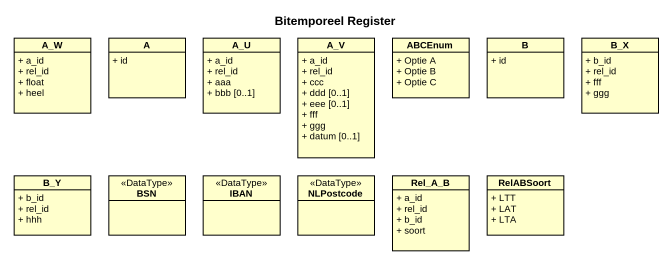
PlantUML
@startuml
title Bitemporeel Register
hide circle
hide empty members
skinparam classAttributeIconSize 0
class A_W {
  + a_id
  + rel_id
  + float
  + heel
}
class A {
  + id
}
class A_U {
  + a_id
  + rel_id
  + aaa
  + bbb [0..1]
}
class A_V {
  + a_id
  + rel_id
  + ccc
  + ddd [0..1]
  + eee [0..1]
  + fff
  + ggg
  + datum [0..1]
}
class ABCEnum {
  + Optie A
  + Optie B
  + Optie C
}
class B {
  + id
}
class B_X {
  + b_id
  + rel_id
  + fff
  + ggg
}
class B_Y {
  + b_id
  + rel_id
  + hhh
}
class BSN <<DataType>>
class IBAN <<DataType>>
class NLPostcode <<DataType>>
class Rel_A_B {
  + a_id
  + rel_id
  + b_id
  + soort
}
class RelABSoort {
  + LTT
  + LAT
  + LTA
}
@enduml
